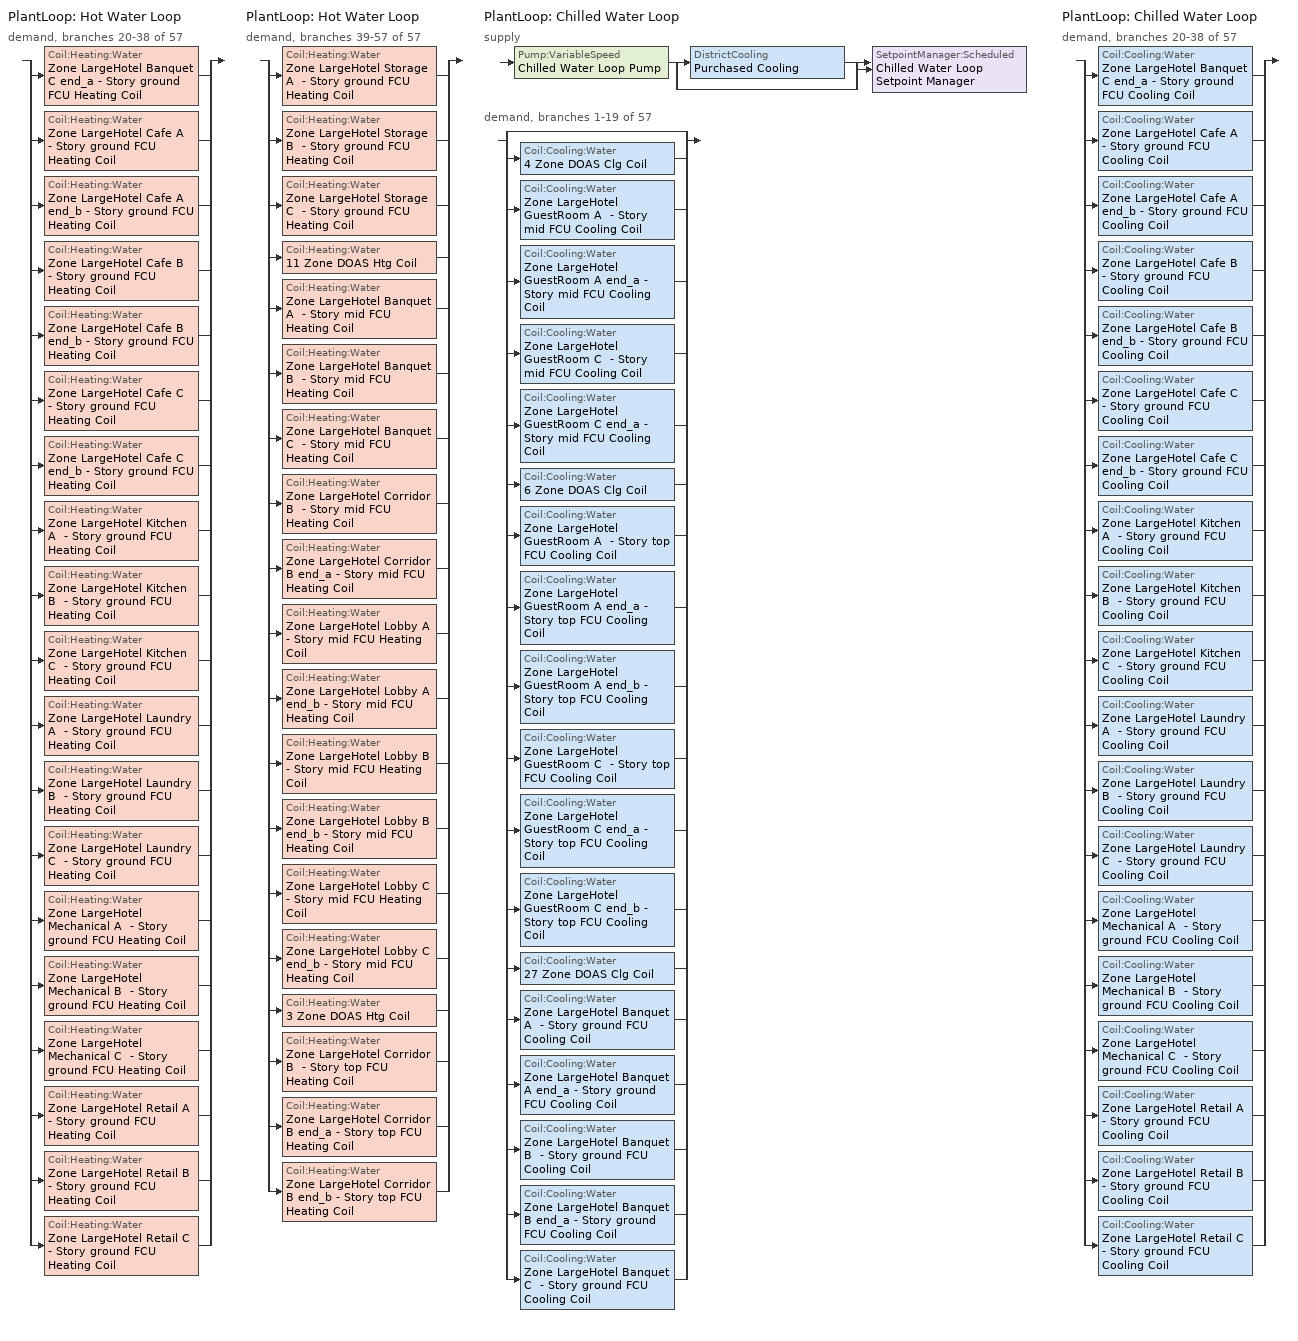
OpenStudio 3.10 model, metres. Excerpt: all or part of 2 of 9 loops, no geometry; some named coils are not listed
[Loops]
PlantLoop 'Hot Water Loop'
 demand, branches 20-38 of 57: split
  | Coil:Heating:Water 'Zone LargeHotel Banquet C end_a - Story ground FCU Heating Coil'
  | Coil:Heating:Water 'Zone LargeHotel Cafe A  - Story ground FCU Heating Coil'
  | Coil:Heating:Water 'Zone LargeHotel Cafe A end_b - Story ground FCU Heating Coil'
  | Coil:Heating:Water 'Zone LargeHotel Cafe B  - Story ground FCU Heating Coil'
  | Coil:Heating:Water 'Zone LargeHotel Cafe B end_b - Story ground FCU Heating Coil'
  | Coil:Heating:Water 'Zone LargeHotel Cafe C  - Story ground FCU Heating Coil'
  | Coil:Heating:Water 'Zone LargeHotel Cafe C end_b - Story ground FCU Heating Coil'
  | Coil:Heating:Water 'Zone LargeHotel Kitchen A  - Story ground FCU Heating Coil'
  | Coil:Heating:Water 'Zone LargeHotel Kitchen B  - Story ground FCU Heating Coil'
  | Coil:Heating:Water 'Zone LargeHotel Kitchen C  - Story ground FCU Heating Coil'
  | Coil:Heating:Water 'Zone LargeHotel Laundry A  - Story ground FCU Heating Coil'
  | Coil:Heating:Water 'Zone LargeHotel Laundry B  - Story ground FCU Heating Coil'
  | Coil:Heating:Water 'Zone LargeHotel Laundry C  - Story ground FCU Heating Coil'
  | Coil:Heating:Water 'Zone LargeHotel Mechanical A  - Story ground FCU Heating Coil'
  | Coil:Heating:Water 'Zone LargeHotel Mechanical B  - Story ground FCU Heating Coil'
  | Coil:Heating:Water 'Zone LargeHotel Mechanical C  - Story ground FCU Heating Coil'
  | Coil:Heating:Water 'Zone LargeHotel Retail A  - Story ground FCU Heating Coil'
  | Coil:Heating:Water 'Zone LargeHotel Retail B  - Story ground FCU Heating Coil'
  | Coil:Heating:Water 'Zone LargeHotel Retail C  - Story ground FCU Heating Coil'
PlantLoop 'Hot Water Loop'
 demand, branches 39-57 of 57: split
  | Coil:Heating:Water 'Zone LargeHotel Storage A  - Story ground FCU Heating Coil'
  | Coil:Heating:Water 'Zone LargeHotel Storage B  - Story ground FCU Heating Coil'
  | Coil:Heating:Water 'Zone LargeHotel Storage C  - Story ground FCU Heating Coil'
  | Coil:Heating:Water '11 Zone DOAS Htg Coil'
  | Coil:Heating:Water 'Zone LargeHotel Banquet A  - Story mid FCU Heating Coil'
  | Coil:Heating:Water 'Zone LargeHotel Banquet B  - Story mid FCU Heating Coil'
  | Coil:Heating:Water 'Zone LargeHotel Banquet C  - Story mid FCU Heating Coil'
  | Coil:Heating:Water 'Zone LargeHotel Corridor B  - Story mid FCU Heating Coil'
  | Coil:Heating:Water 'Zone LargeHotel Corridor B end_a - Story mid FCU Heating Coil'
  | Coil:Heating:Water 'Zone LargeHotel Lobby A  - Story mid FCU Heating Coil'
  | Coil:Heating:Water 'Zone LargeHotel Lobby A end_b - Story mid FCU Heating Coil'
  | Coil:Heating:Water 'Zone LargeHotel Lobby B  - Story mid FCU Heating Coil'
  | Coil:Heating:Water 'Zone LargeHotel Lobby B end_b - Story mid FCU Heating Coil'
  | Coil:Heating:Water 'Zone LargeHotel Lobby C  - Story mid FCU Heating Coil'
  | Coil:Heating:Water 'Zone LargeHotel Lobby C end_b - Story mid FCU Heating Coil'
  | Coil:Heating:Water '3 Zone DOAS Htg Coil'
  | Coil:Heating:Water 'Zone LargeHotel Corridor B  - Story top FCU Heating Coil'
  | Coil:Heating:Water 'Zone LargeHotel Corridor B end_a - Story top FCU Heating Coil'
  | Coil:Heating:Water 'Zone LargeHotel Corridor B end_b - Story top FCU Heating Coil'
PlantLoop 'Chilled Water Loop'
 supply: Pump:VariableSpeed 'Chilled Water Loop Pump' > split
  | DistrictCooling 'Purchased Cooling'
  | bypass
  join > SetpointManager:Scheduled 'Chilled Water Loop Setpoint Manager'
 demand, branches 1-19 of 57: split
  | bypass
  | Coil:Cooling:Water '4 Zone DOAS Clg Coil'
  | Coil:Cooling:Water 'Zone LargeHotel GuestRoom A  - Story mid FCU Cooling Coil'
  | Coil:Cooling:Water 'Zone LargeHotel GuestRoom A end_a - Story mid FCU Cooling Coil'
  | Coil:Cooling:Water 'Zone LargeHotel GuestRoom C  - Story mid FCU Cooling Coil'
  | Coil:Cooling:Water 'Zone LargeHotel GuestRoom C end_a - Story mid FCU Cooling Coil'
  | Coil:Cooling:Water '6 Zone DOAS Clg Coil'
  | Coil:Cooling:Water 'Zone LargeHotel GuestRoom A  - Story top FCU Cooling Coil'
  | Coil:Cooling:Water 'Zone LargeHotel GuestRoom A end_a - Story top FCU Cooling Coil'
  | Coil:Cooling:Water 'Zone LargeHotel GuestRoom A end_b - Story top FCU Cooling Coil'
  | Coil:Cooling:Water 'Zone LargeHotel GuestRoom C  - Story top FCU Cooling Coil'
  | Coil:Cooling:Water 'Zone LargeHotel GuestRoom C end_a - Story top FCU Cooling Coil'
  | Coil:Cooling:Water 'Zone LargeHotel GuestRoom C end_b - Story top FCU Cooling Coil'
  | Coil:Cooling:Water '27 Zone DOAS Clg Coil'
  | Coil:Cooling:Water 'Zone LargeHotel Banquet A  - Story ground FCU Cooling Coil'
  | Coil:Cooling:Water 'Zone LargeHotel Banquet A end_a - Story ground FCU Cooling Coil'
  | Coil:Cooling:Water 'Zone LargeHotel Banquet B  - Story ground FCU Cooling Coil'
  | Coil:Cooling:Water 'Zone LargeHotel Banquet B end_a - Story ground FCU Cooling Coil'
  | Coil:Cooling:Water 'Zone LargeHotel Banquet C  - Story ground FCU Cooling Coil'
PlantLoop 'Chilled Water Loop'
 demand, branches 20-38 of 57: split
  | Coil:Cooling:Water 'Zone LargeHotel Banquet C end_a - Story ground FCU Cooling Coil'
  | Coil:Cooling:Water 'Zone LargeHotel Cafe A  - Story ground FCU Cooling Coil'
  | Coil:Cooling:Water 'Zone LargeHotel Cafe A end_b - Story ground FCU Cooling Coil'
  | Coil:Cooling:Water 'Zone LargeHotel Cafe B  - Story ground FCU Cooling Coil'
  | Coil:Cooling:Water 'Zone LargeHotel Cafe B end_b - Story ground FCU Cooling Coil'
  | Coil:Cooling:Water 'Zone LargeHotel Cafe C  - Story ground FCU Cooling Coil'
  | Coil:Cooling:Water 'Zone LargeHotel Cafe C end_b - Story ground FCU Cooling Coil'
  | Coil:Cooling:Water 'Zone LargeHotel Kitchen A  - Story ground FCU Cooling Coil'
  | Coil:Cooling:Water 'Zone LargeHotel Kitchen B  - Story ground FCU Cooling Coil'
  | Coil:Cooling:Water 'Zone LargeHotel Kitchen C  - Story ground FCU Cooling Coil'
  | Coil:Cooling:Water 'Zone LargeHotel Laundry A  - Story ground FCU Cooling Coil'
  | Coil:Cooling:Water 'Zone LargeHotel Laundry B  - Story ground FCU Cooling Coil'
  | Coil:Cooling:Water 'Zone LargeHotel Laundry C  - Story ground FCU Cooling Coil'
  | Coil:Cooling:Water 'Zone LargeHotel Mechanical A  - Story ground FCU Cooling Coil'
  | Coil:Cooling:Water 'Zone LargeHotel Mechanical B  - Story ground FCU Cooling Coil'
  | Coil:Cooling:Water 'Zone LargeHotel Mechanical C  - Story ground FCU Cooling Coil'
  | Coil:Cooling:Water 'Zone LargeHotel Retail A  - Story ground FCU Cooling Coil'
  | Coil:Cooling:Water 'Zone LargeHotel Retail B  - Story ground FCU Cooling Coil'
  | Coil:Cooling:Water 'Zone LargeHotel Retail C  - Story ground FCU Cooling Coil'
[SizingPeriod:DesignDay] Barometric Pressure {Pa}=82960; Wind Speed {m/s}=4.1; Wind Direction {deg}=80; Rain Indicator=No; Snow Indicator=No; Day of Month=21; Day Type=SummerDesignDay; Daylight Saving Time Indicator=No; Humidity Condition Type=Wetbulb; Dry-Bulb Temperature Range Modifier Type=DefaultMultipliers; Solar Model Indicator=ASHRAETau
Name | Maximum Dry-Bulb Temperature {C} | Daily Dry-Bulb Temperature Range {deltaC} | Month | Wetbulb or DewPoint at Maximum Dry-Bulb {C} | ASHRAE Clear Sky Optical Depth for Beam Irradiance | ASHRAE Clear Sky Optical Depth for Diffuse Irradiance
Denver Internationa October .4% Condns DB=>MCWB 1 | 28.4 | 14.3 | 10 | 11.7 | 0.273 | 2.642
Denver Internationa September .4% Condns DB=>MCWB 1 | 33.5 | 15.2 | 9 | 14.7 | 0.294 | 2.563
[PlantLoop]
Chilled Water Loop: Glycol Concentration=0; Maximum Loop Temperature {C}=40; Minimum Loop Temperature {C}=1; Maximum Loop Flow Rate {m3/s}=0.0478549; Plant Loop Volume {m3}=5.74258; Load Distribution Scheme=Optimal
[Sizing:Plant]
Chilled Water Loop: Loop Type=Cooling; Design Loop Exit Temperature {C}=6.66667; Loop Design Temperature Difference {deltaC}=5.61111; Sizing Option=NonCoincident; Zone Timesteps in Averaging Window=1; Coincident Sizing Factor Mode=None
[SetpointManager:Scheduled]
Chilled Water Loop Setpoint Manager: Control Variable=Temperature; Schedule=Chilled Water Loop Temp - 44F; Setpoint Node or NodeList=Chilled Water Loop Supply Outlet Node
[Pump:VariableSpeed]
Chilled Water Loop Pump: Rated Flow Rate {m3/s}=0.0478549; Rated Pump Head {Pa}=179344; Rated Power Consumption {W}=11831.4; Motor Efficiency=0.93; Fraction of Motor Inefficiencies to Fluid Stream=0; Coefficient 1 of the Part Load Performance Curve=0; Coefficient 2 of the Part Load Performance Curve=0.0205; Coefficient 3 of the Part Load Performance Curve=0.4101; Coefficient 4 of the Part Load Performance Curve=0.5753; Pump Control Type=Intermittent; Skin Loss Radiative Fraction=0.5; Design Power Sizing Method=PowerPerFlowPerPressure; Design Electric Power per Unit Flow Rate {W/(m3/s)}=348701.1; Design Shaft Power per Unit Flow Rate per Unit Head {W-s/m3-Pa}=1.28205; Design Minimum Flow Rate Fraction=0
[DistrictCooling]
Purchased Cooling: Nominal Capacity {W}=1.12711e+06; Capacity Fraction Schedule=Always On Continuous
[Coil:Heating:Water] Availability Schedule=Always On Discrete; Rated Inlet Water Temperature {C}=82.2222; Rated Inlet Air Temperature {C}=16.6; Rated Outlet Water Temperature {C}=71.1111
Name | U-Factor Times Area Value {W/K} | Maximum Water Flow Rate {m3/s} | Rated Capacity {W} | Rated Outlet Air Temperature {C}
Zone LargeHotel Banquet C end_a - Story ground FCU Heating Coil | 48.5234 | 4.68047e-05 | 2139.86 | 40
Zone LargeHotel Cafe A  - Story ground FCU Heating Coil | 20.1441 | 1.94222e-05 | 887.958 | 40
Zone LargeHotel Cafe A end_b - Story ground FCU Heating Coil | 53.2637 | 5.13691e-05 | 2348.54 | 40
Zone LargeHotel Cafe B  - Story ground FCU Heating Coil | 149.626 | 0.000144183 | 6591.85 | 40
Zone LargeHotel Cafe B end_b - Story ground FCU Heating Coil | 255.427 | 0.000246267 | 11259 | 40
Zone LargeHotel Cafe C  - Story ground FCU Heating Coil | 20.1822 | 1.94589e-05 | 889.636 | 40
Zone LargeHotel Cafe C end_b - Story ground FCU Heating Coil | 53.3249 | 5.14282e-05 | 2351.24 | 40
Zone LargeHotel Kitchen A  - Story ground FCU Heating Coil | 23.0089 | 2.21886e-05 | 1014.44 | 40
Zone LargeHotel Kitchen B  - Story ground FCU Heating Coil | 141.578 | 0.000136528 | 6241.92 | 40
Zone LargeHotel Kitchen C  - Story ground FCU Heating Coil | 23.0645 | 2.22422e-05 | 1016.89 | 40
Zone LargeHotel Laundry A  - Story ground FCU Heating Coil | 15.5759 | 1.50251e-05 | 686.928 | 40
Zone LargeHotel Laundry B  - Story ground FCU Heating Coil | 32.2196 | 3.10429e-05 | 1419.25 | 40
Zone LargeHotel Laundry C  - Story ground FCU Heating Coil | 15.6187 | 1.50664e-05 | 688.817 | 40
Zone LargeHotel Mechanical A  - Story ground FCU Heating Coil | 31.6572 | 3.05384e-05 | 1396.18 | 40
Zone LargeHotel Mechanical B  - Story ground FCU Heating Coil | 60.3631 | 5.82067e-05 | 2661.14 | 40
Zone LargeHotel Mechanical C  - Story ground FCU Heating Coil | 31.7439 | 3.06221e-05 | 1400 | 40
Zone LargeHotel Retail A  - Story ground FCU Heating Coil | 30.1777 | 2.91052e-05 | 1330.65 | 40
Zone LargeHotel Retail B  - Story ground FCU Heating Coil | 102.947 | 9.91908e-05 | 4534.88 | 40
Zone LargeHotel Retail C  - Story ground FCU Heating Coil | 30.2548 | 2.91796e-05 | 1334.06 | 40
Zone LargeHotel Storage A  - Story ground FCU Heating Coil | 18.4917 | 1.78382e-05 | 815.542 | 40
Zone LargeHotel Storage B  - Story ground FCU Heating Coil | 34.8653 | 3.35921e-05 | 1535.79 | 40
Zone LargeHotel Storage C  - Story ground FCU Heating Coil | 18.543 | 1.78877e-05 | 817.804 | 40
11 Zone DOAS Htg Coil | 2703.88 | 0.00427841 | 195604 | 32.2
Zone LargeHotel Banquet A  - Story mid FCU Heating Coil | 69.0366 | 6.65737e-05 | 3043.67 | 40
Zone LargeHotel Banquet B  - Story mid FCU Heating Coil | 334.74 | 0.000322546 | 14746.4 | 40
Zone LargeHotel Banquet C  - Story mid FCU Heating Coil | 68.946 | 6.64863e-05 | 3039.67 | 40
Zone LargeHotel Corridor B  - Story mid FCU Heating Coil | 323.311 | 0.00031156 | 14244.1 | 40
Zone LargeHotel Corridor B end_a - Story mid FCU Heating Coil | 433.186 | 0.000417958 | 19108.5 | 40
Zone LargeHotel Lobby A  - Story mid FCU Heating Coil | 147.524 | 0.000142282 | 6504.98 | 40
Zone LargeHotel Lobby A end_b - Story mid FCU Heating Coil | 312.94 | 0.000301902 | 13802.6 | 40
Zone LargeHotel Lobby B  - Story mid FCU Heating Coil | 517.576 | 0.000498752 | 22802.3 | 40
Zone LargeHotel Lobby B end_b - Story mid FCU Heating Coil | 1340.35 | 0.00129271 | 59101 | 40
Zone LargeHotel Lobby C  - Story mid FCU Heating Coil | 147.326 | 0.000142092 | 6496.27 | 40
Zone LargeHotel Lobby C end_b - Story mid FCU Heating Coil | 312.709 | 0.000301679 | 13792.4 | 40
3 Zone DOAS Htg Coil | 97.4582 | 0.000154211 | 7050.32 | 32.2
Zone LargeHotel Corridor B  - Story top FCU Heating Coil | 501.376 | 0.000483656 | 22112.2 | 40
Zone LargeHotel Corridor B end_a - Story top FCU Heating Coil; Zone LargeHotel Corridor B end_b - Story top FCU Heating Coil | 137.65 | 0.000132817 | 6072.21 | 40
[Controller:WaterCoil] Minimum Actuated Flow {m3/s}=0
Name | Water Coil | Action | Controller Convergence Tolerance {deltaC} | Maximum Actuated Flow {m3/s}
4 Zone DOAS Clg Coil Controller | 4 Zone DOAS Clg Coil | Reverse | 0.000202857 | 0.00234742
Zone LargeHotel GuestRoom A  - Story mid FCU Cooling Coil Controller | Zone LargeHotel GuestRoom A  - Story mid FCU Cooling Coil | Reverse
Zone LargeHotel GuestRoom A end_a - Story mid FCU Cooling Coil Controller | Zone LargeHotel GuestRoom A end_a - Story mid FCU Cooling Coil | Reverse
Zone LargeHotel GuestRoom C  - Story mid FCU Cooling Coil Controller | Zone LargeHotel GuestRoom C  - Story mid FCU Cooling Coil | Reverse
Zone LargeHotel GuestRoom C end_a - Story mid FCU Cooling Coil Controller | Zone LargeHotel GuestRoom C end_a - Story mid FCU Cooling Coil | Reverse
6 Zone DOAS Clg Coil Controller | 6 Zone DOAS Clg Coil | Reverse | 0.000941867 | 0.000505581
Zone LargeHotel GuestRoom A  - Story top FCU Cooling Coil Controller | Zone LargeHotel GuestRoom A  - Story top FCU Cooling Coil | Reverse
Zone LargeHotel GuestRoom A end_a - Story top FCU Cooling Coil Controller | Zone LargeHotel GuestRoom A end_a - Story top FCU Cooling Coil | Reverse
Zone LargeHotel GuestRoom A end_b - Story top FCU Cooling Coil Controller | Zone LargeHotel GuestRoom A end_b - Story top FCU Cooling Coil | Reverse
Zone LargeHotel GuestRoom C  - Story top FCU Cooling Coil Controller | Zone LargeHotel GuestRoom C  - Story top FCU Cooling Coil | Reverse
Zone LargeHotel GuestRoom C end_a - Story top FCU Cooling Coil Controller | Zone LargeHotel GuestRoom C end_a - Story top FCU Cooling Coil | Reverse
Zone LargeHotel GuestRoom C end_b - Story top FCU Cooling Coil Controller | Zone LargeHotel GuestRoom C end_b - Story top FCU Cooling Coil | Reverse
27 Zone DOAS Clg Coil Controller | 27 Zone DOAS Clg Coil | Reverse | 0.000144977 | 0.00328459
Zone LargeHotel Banquet A  - Story ground FCU Cooling Coil Controller | Zone LargeHotel Banquet A  - Story ground FCU Cooling Coil | Reverse
Zone LargeHotel Banquet A end_a - Story ground FCU Cooling Coil Controller | Zone LargeHotel Banquet A end_a - Story ground FCU Cooling Coil | Reverse
Zone LargeHotel Banquet B  - Story ground FCU Cooling Coil Controller | Zone LargeHotel Banquet B  - Story ground FCU Cooling Coil | Reverse
Zone LargeHotel Banquet B end_a - Story ground FCU Cooling Coil Controller | Zone LargeHotel Banquet B end_a - Story ground FCU Cooling Coil | Reverse
Zone LargeHotel Banquet C  - Story ground FCU Cooling Coil Controller | Zone LargeHotel Banquet C  - Story ground FCU Cooling Coil | Reverse
Zone LargeHotel Banquet C end_a - Story ground FCU Cooling Coil Controller | Zone LargeHotel Banquet C end_a - Story ground FCU Cooling Coil | Reverse
Zone LargeHotel Banquet C end_a - Story ground FCU Heating Coil Controller | Zone LargeHotel Banquet C end_a - Story ground FCU Heating Coil | Normal | 0.0001
Zone LargeHotel Cafe A  - Story ground FCU Cooling Coil Controller | Zone LargeHotel Cafe A  - Story ground FCU Cooling Coil | Reverse
Zone LargeHotel Cafe A  - Story ground FCU Heating Coil Controller | Zone LargeHotel Cafe A  - Story ground FCU Heating Coil | Normal | 0.0001
Zone LargeHotel Cafe A end_b - Story ground FCU Cooling Coil Controller | Zone LargeHotel Cafe A end_b - Story ground FCU Cooling Coil | Reverse
Zone LargeHotel Cafe A end_b - Story ground FCU Heating Coil Controller | Zone LargeHotel Cafe A end_b - Story ground FCU Heating Coil | Normal | 0.0001
Zone LargeHotel Cafe B  - Story ground FCU Cooling Coil Controller | Zone LargeHotel Cafe B  - Story ground FCU Cooling Coil | Reverse
Zone LargeHotel Cafe B  - Story ground FCU Heating Coil Controller | Zone LargeHotel Cafe B  - Story ground FCU Heating Coil | Normal | 0.0001
Zone LargeHotel Cafe B end_b - Story ground FCU Cooling Coil Controller | Zone LargeHotel Cafe B end_b - Story ground FCU Cooling Coil | Reverse
Zone LargeHotel Cafe B end_b - Story ground FCU Heating Coil Controller | Zone LargeHotel Cafe B end_b - Story ground FCU Heating Coil | Normal | 0.0001
Zone LargeHotel Cafe C  - Story ground FCU Cooling Coil Controller | Zone LargeHotel Cafe C  - Story ground FCU Cooling Coil | Reverse
Zone LargeHotel Cafe C  - Story ground FCU Heating Coil Controller | Zone LargeHotel Cafe C  - Story ground FCU Heating Coil | Normal | 0.0001
Zone LargeHotel Cafe C end_b - Story ground FCU Cooling Coil Controller | Zone LargeHotel Cafe C end_b - Story ground FCU Cooling Coil | Reverse
Zone LargeHotel Cafe C end_b - Story ground FCU Heating Coil Controller | Zone LargeHotel Cafe C end_b - Story ground FCU Heating Coil | Normal | 0.0001
Zone LargeHotel Kitchen A  - Story ground FCU Cooling Coil Controller | Zone LargeHotel Kitchen A  - Story ground FCU Cooling Coil | Reverse
Zone LargeHotel Kitchen A  - Story ground FCU Heating Coil Controller | Zone LargeHotel Kitchen A  - Story ground FCU Heating Coil | Normal | 0.0001
Zone LargeHotel Kitchen B  - Story ground FCU Cooling Coil Controller | Zone LargeHotel Kitchen B  - Story ground FCU Cooling Coil | Reverse
Zone LargeHotel Kitchen B  - Story ground FCU Heating Coil Controller | Zone LargeHotel Kitchen B  - Story ground FCU Heating Coil | Normal | 0.0001
Zone LargeHotel Kitchen C  - Story ground FCU Cooling Coil Controller | Zone LargeHotel Kitchen C  - Story ground FCU Cooling Coil | Reverse
Zone LargeHotel Kitchen C  - Story ground FCU Heating Coil Controller | Zone LargeHotel Kitchen C  - Story ground FCU Heating Coil | Normal | 0.0001
Zone LargeHotel Laundry A  - Story ground FCU Cooling Coil Controller | Zone LargeHotel Laundry A  - Story ground FCU Cooling Coil | Reverse
Zone LargeHotel Laundry A  - Story ground FCU Heating Coil Controller | Zone LargeHotel Laundry A  - Story ground FCU Heating Coil | Normal | 0.0001
Zone LargeHotel Laundry B  - Story ground FCU Cooling Coil Controller | Zone LargeHotel Laundry B  - Story ground FCU Cooling Coil | Reverse
Zone LargeHotel Laundry B  - Story ground FCU Heating Coil Controller | Zone LargeHotel Laundry B  - Story ground FCU Heating Coil | Normal | 0.0001
Zone LargeHotel Laundry C  - Story ground FCU Cooling Coil Controller | Zone LargeHotel Laundry C  - Story ground FCU Cooling Coil | Reverse
Zone LargeHotel Laundry C  - Story ground FCU Heating Coil Controller | Zone LargeHotel Laundry C  - Story ground FCU Heating Coil | Normal | 0.0001
Zone LargeHotel Mechanical A  - Story ground FCU Cooling Coil Controller | Zone LargeHotel Mechanical A  - Story ground FCU Cooling Coil | Reverse
Zone LargeHotel Mechanical A  - Story ground FCU Heating Coil Controller | Zone LargeHotel Mechanical A  - Story ground FCU Heating Coil | Normal | 0.0001
Zone LargeHotel Mechanical B  - Story ground FCU Cooling Coil Controller | Zone LargeHotel Mechanical B  - Story ground FCU Cooling Coil | Reverse
Zone LargeHotel Mechanical B  - Story ground FCU Heating Coil Controller | Zone LargeHotel Mechanical B  - Story ground FCU Heating Coil | Normal | 0.0001
Zone LargeHotel Mechanical C  - Story ground FCU Cooling Coil Controller | Zone LargeHotel Mechanical C  - Story ground FCU Cooling Coil | Reverse
Zone LargeHotel Mechanical C  - Story ground FCU Heating Coil Controller | Zone LargeHotel Mechanical C  - Story ground FCU Heating Coil | Normal | 0.0001
Zone LargeHotel Retail A  - Story ground FCU Cooling Coil Controller | Zone LargeHotel Retail A  - Story ground FCU Cooling Coil | Reverse
Zone LargeHotel Retail A  - Story ground FCU Heating Coil Controller | Zone LargeHotel Retail A  - Story ground FCU Heating Coil | Normal | 0.0001
Zone LargeHotel Retail B  - Story ground FCU Cooling Coil Controller | Zone LargeHotel Retail B  - Story ground FCU Cooling Coil | Reverse
Zone LargeHotel Retail B  - Story ground FCU Heating Coil Controller | Zone LargeHotel Retail B  - Story ground FCU Heating Coil | Normal | 0.0001
Zone LargeHotel Retail C  - Story ground FCU Cooling Coil Controller | Zone LargeHotel Retail C  - Story ground FCU Cooling Coil | Reverse
Zone LargeHotel Retail C  - Story ground FCU Heating Coil Controller | Zone LargeHotel Retail C  - Story ground FCU Heating Coil | Normal | 0.0001
Zone LargeHotel Storage A  - Story ground FCU Heating Coil Controller | Zone LargeHotel Storage A  - Story ground FCU Heating Coil | Normal | 0.0001
Zone LargeHotel Storage B  - Story ground FCU Heating Coil Controller | Zone LargeHotel Storage B  - Story ground FCU Heating Coil | Normal | 0.0001
Zone LargeHotel Storage C  - Story ground FCU Heating Coil Controller | Zone LargeHotel Storage C  - Story ground FCU Heating Coil | Normal | 0.0001
11 Zone DOAS Htg Coil Controller | 11 Zone DOAS Htg Coil | Normal | 0.0001 | 0.00427841
Zone LargeHotel Banquet A  - Story mid FCU Heating Coil Controller | Zone LargeHotel Banquet A  - Story mid FCU Heating Coil | Normal | 0.0001
Zone LargeHotel Banquet B  - Story mid FCU Heating Coil Controller | Zone LargeHotel Banquet B  - Story mid FCU Heating Coil | Normal | 0.0001
Zone LargeHotel Banquet C  - Story mid FCU Heating Coil Controller | Zone LargeHotel Banquet C  - Story mid FCU Heating Coil | Normal | 0.0001
Zone LargeHotel Corridor B  - Story mid FCU Heating Coil Controller | Zone LargeHotel Corridor B  - Story mid FCU Heating Coil | Normal | 0.0001
Zone LargeHotel Corridor B end_a - Story mid FCU Heating Coil Controller | Zone LargeHotel Corridor B end_a - Story mid FCU Heating Coil | Normal | 0.0001
Zone LargeHotel Lobby A  - Story mid FCU Heating Coil Controller | Zone LargeHotel Lobby A  - Story mid FCU Heating Coil | Normal | 0.0001
Zone LargeHotel Lobby A end_b - Story mid FCU Heating Coil Controller | Zone LargeHotel Lobby A end_b - Story mid FCU Heating Coil | Normal | 0.0001
Zone LargeHotel Lobby B  - Story mid FCU Heating Coil Controller | Zone LargeHotel Lobby B  - Story mid FCU Heating Coil | Normal | 0.0001
Zone LargeHotel Lobby B end_b - Story mid FCU Heating Coil Controller | Zone LargeHotel Lobby B end_b - Story mid FCU Heating Coil | Normal | 0.0001
Zone LargeHotel Lobby C  - Story mid FCU Heating Coil Controller | Zone LargeHotel Lobby C  - Story mid FCU Heating Coil | Normal | 0.0001
Zone LargeHotel Lobby C end_b - Story mid FCU Heating Coil Controller | Zone LargeHotel Lobby C end_b - Story mid FCU Heating Coil | Normal | 0.0001
3 Zone DOAS Htg Coil Controller | 3 Zone DOAS Htg Coil | Normal | 0.0001 | 0.000154211
Zone LargeHotel Corridor B  - Story top FCU Heating Coil Controller | Zone LargeHotel Corridor B  - Story top FCU Heating Coil | Normal | 0.0001
Zone LargeHotel Corridor B end_a - Story top FCU Heating Coil Controller | Zone LargeHotel Corridor B end_a - Story top FCU Heating Coil | Normal | 0.0001
Zone LargeHotel Corridor B end_b - Story top FCU Heating Coil Controller | Zone LargeHotel Corridor B end_b - Story top FCU Heating Coil | Normal | 0.0001
[Coil:Cooling:Water] Availability Schedule=Always On Discrete; Design Inlet Water Temperature {C}=6.66667; Heat Exchanger Configuration=CrossFlow
Name | Design Water Flow Rate {m3/s} | Design Air Flow Rate {m3/s} | Design Inlet Air Temperature {C} | Design Outlet Air Temperature {C} | Design Inlet Air Humidity Ratio {kg-H2O/kg-air} | Design Outlet Air Humidity Ratio {kg-H2O/kg-air}
4 Zone DOAS Clg Coil | 0.00234742 | 2.62767 | 35.5 | 14.4865 | 0.00572567 | 0.00572567
Zone LargeHotel GuestRoom A  - Story mid FCU Cooling Coil | 0.00483457 | 12.536 | 21.8064 | 12.7778 | 0.00833006 | 0.00833006
Zone LargeHotel GuestRoom A end_a - Story mid FCU Cooling Coil | 0.00131568 | 3.41169 | 21.8072 | 12.7778 | 0.00825466 | 0.00825466
Zone LargeHotel GuestRoom C  - Story mid FCU Cooling Coil | 0.00510246 | 13.2304 | 21.8064 | 12.7778 | 0.0083371 | 0.0083371
Zone LargeHotel GuestRoom C end_a - Story mid FCU Cooling Coil | 0.00134432 | 3.48591 | 21.8072 | 12.7778 | 0.00825897 | 0.00825897
6 Zone DOAS Clg Coil | 0.000505581 | 0.564595 | 35.5 | 14.4365 | 0.00572567 | 0.00572567
Zone LargeHotel GuestRoom A  - Story top FCU Cooling Coil | 0.00129395 | 3.35567 | 21.8076 | 12.7778 | 0.00817771 | 0.00817771
Zone LargeHotel GuestRoom A end_a - Story top FCU Cooling Coil | 0.000269676 | 0.699344 | 21.8084 | 12.7778 | 0.00814534 | 0.00814534
Zone LargeHotel GuestRoom A end_b - Story top FCU Cooling Coil | 0.000218051 | 0.565483 | 21.8079 | 12.7778 | 0.00815656 | 0.00815656
Zone LargeHotel GuestRoom C  - Story top FCU Cooling Coil | 0.00137669 | 3.57015 | 21.8076 | 12.7778 | 0.00819454 | 0.00819454
Zone LargeHotel GuestRoom C end_a - Story top FCU Cooling Coil | 0.000275362 | 0.714083 | 21.8084 | 12.7778 | 0.0081514 | 0.0081514
Zone LargeHotel GuestRoom C end_b - Story top FCU Cooling Coil | 0.000228439 | 0.592411 | 21.8079 | 12.7778 | 0.00817019 | 0.00817019
27 Zone DOAS Clg Coil | 0.00328459 | 3.56838 | 35.5 | 13.8486 | 0.00572567 | 0.00572567
Zone LargeHotel Banquet A  - Story ground FCU Cooling Coil | 0.00030872 | 0.518421 | 24.6847 | 12.7778 | 0.00931354 | 0.0085
Zone LargeHotel Banquet A end_a - Story ground FCU Cooling Coil | 0.000131596 | 0.23165 | 24.6871 | 12.7778 | 0.00905541 | 0.0085
Zone LargeHotel Banquet B  - Story ground FCU Cooling Coil | 0.00216578 | 3.53937 | 24.6821 | 12.7778 | 0.00946849 | 0.0085
Zone LargeHotel Banquet B end_a - Story ground FCU Cooling Coil | 0.000895106 | 1.62663 | 24.6878 | 12.7778 | 0.0088882 | 0.0085
Zone LargeHotel Banquet C  - Story ground FCU Cooling Coil | 0.000304064 | 0.515264 | 24.6845 | 12.7778 | 0.00926306 | 0.0085
Zone LargeHotel Banquet C end_a - Story ground FCU Cooling Coil | 0.000137806 | 0.24359 | 24.6872 | 12.7778 | 0.0090333 | 0.0085
Zone LargeHotel Cafe A  - Story ground FCU Cooling Coil | 5.23289e-05 | 0.0937303 | 24.6889 | 12.7778 | 0.00896286 | 0.0085
Zone LargeHotel Cafe A end_b - Story ground FCU Cooling Coil | 8.71664e-05 | 0.158621 | 24.689 | 12.7778 | 0.00888061 | 0.0085
Zone LargeHotel Cafe B  - Story ground FCU Cooling Coil | 0.000325986 | 0.56766 | 24.6873 | 12.7778 | 0.00911327 | 0.0085
Zone LargeHotel Cafe B end_b - Story ground FCU Cooling Coil | 0.000554123 | 0.983493 | 24.6873 | 12.7778 | 0.00901164 | 0.0085
Zone LargeHotel Cafe C  - Story ground FCU Cooling Coil | 5.34471e-05 | 0.0962825 | 24.6888 | 12.7778 | 0.00893304 | 0.0085
Zone LargeHotel Cafe C end_b - Story ground FCU Cooling Coil | 9.36211e-05 | 0.171021 | 24.689 | 12.7778 | 0.00886088 | 0.0085
Zone LargeHotel Kitchen A  - Story ground FCU Cooling Coil | 0.000316693 | 0.482719 | 24.6694 | 12.7778 | 0.00988767 | 0.0085
Zone LargeHotel Kitchen B  - Story ground FCU Cooling Coil | 0.000367101 | 0.592649 | 24.688 | 12.7778 | 0.00953658 | 0.0085
Zone LargeHotel Kitchen C  - Story ground FCU Cooling Coil | 0.000314442 | 0.472663 | 24.6631 | 12.7778 | 0.00997647 | 0.0085
Zone LargeHotel Laundry A  - Story ground FCU Cooling Coil | 0.000425261 | 0.83516 | 24.695 | 12.7778 | 0.00849325 | 0.00849325
Zone LargeHotel Laundry B  - Story ground FCU Cooling Coil | 0.00320307 | 6.28566 | 24.6947 | 12.7778 | 0.00850372 | 0.0085
Zone LargeHotel Laundry C  - Story ground FCU Cooling Coil | 0.000416102 | 0.817174 | 24.695 | 12.7778 | 0.00849308 | 0.00849308
Zone LargeHotel Mechanical A  - Story ground FCU Cooling Coil | 4.77211e-05 | 0.0938006 | 24.698 | 12.7778 | 0.00787761 | 0.00787761
Zone LargeHotel Mechanical B  - Story ground FCU Cooling Coil | 0.000180168 | 0.354326 | 24.6988 | 12.7778 | 0.0075504 | 0.0075504
Zone LargeHotel Mechanical C  - Story ground FCU Cooling Coil | 5.26583e-05 | 0.103497 | 24.698 | 12.7778 | 0.00792002 | 0.00792002
Zone LargeHotel Retail A  - Story ground FCU Cooling Coil | 7.59113e-05 | 0.149103 | 24.6952 | 12.7778 | 0.00840244 | 0.00840244
Zone LargeHotel Retail B  - Story ground FCU Cooling Coil | 0.000353232 | 0.692277 | 24.6935 | 12.7778 | 0.0085104 | 0.0085
Zone LargeHotel Retail C  - Story ground FCU Cooling Coil | 7.71607e-05 | 0.151557 | 24.6952 | 12.7778 | 0.00840514 | 0.00840514
[Fan:OnOff] Availability Schedule=Always On Discrete; Fan Total Efficiency=0.387075; Pressure Rise {Pa}=270.9; Motor Efficiency=0.703774; Motor In Airstream Fraction=1
Name | Maximum Flow Rate {m3/s} | Fan Power Ratio Function of Speed Ratio Curve | Fan Efficiency Ratio Function of Speed Ratio Curve
Zone LargeHotel Banquet C end_a - Story ground Fan Coil fan | 0.24359 | Fan On Off Power Curve 15 | Fan On Off Efficiency Curve 15
Zone LargeHotel Cafe A  - Story ground Fan Coil fan | 0.0937303 | Fan On Off Power Curve 16 | Fan On Off Efficiency Curve 16
Zone LargeHotel Cafe A end_b - Story ground Fan Coil fan | 0.158621 | Fan On Off Power Curve 17 | Fan On Off Efficiency Curve 17
Zone LargeHotel Cafe B  - Story ground Fan Coil fan | 0.56766 | Fan On Off Power Curve 18 | Fan On Off Efficiency Curve 18
Zone LargeHotel Cafe B end_b - Story ground Fan Coil fan | 0.983493 | Fan On Off Power Curve 19 | Fan On Off Efficiency Curve 19
Zone LargeHotel Cafe C  - Story ground Fan Coil fan | 0.0962825 | Fan On Off Power Curve 20 | Fan On Off Efficiency Curve 20
Zone LargeHotel Cafe C end_b - Story ground Fan Coil fan | 0.171021 | Fan On Off Power Curve 21 | Fan On Off Efficiency Curve 21
Zone LargeHotel Kitchen A  - Story ground Fan Coil fan | 0.482719 | Fan On Off Power Curve 22 | Fan On Off Efficiency Curve 22
Zone LargeHotel Kitchen B  - Story ground Fan Coil fan | 0.592649 | Fan On Off Power Curve 23 | Fan On Off Efficiency Curve 23
Zone LargeHotel Kitchen C  - Story ground Fan Coil fan | 0.472663 | Fan On Off Power Curve 24 | Fan On Off Efficiency Curve 24
Zone LargeHotel Laundry A  - Story ground Fan Coil fan | 0.83516 | Fan On Off Power Curve 25 | Fan On Off Efficiency Curve 25
Zone LargeHotel Laundry B  - Story ground Fan Coil fan | 6.28566 | Fan On Off Power Curve 26 | Fan On Off Efficiency Curve 26
Zone LargeHotel Laundry C  - Story ground Fan Coil fan | 0.817174 | Fan On Off Power Curve 27 | Fan On Off Efficiency Curve 27
Zone LargeHotel Mechanical A  - Story ground Fan Coil fan | 0.0938006 | Fan On Off Power Curve 28 | Fan On Off Efficiency Curve 28
Zone LargeHotel Mechanical B  - Story ground Fan Coil fan | 0.354326 | Fan On Off Power Curve 29 | Fan On Off Efficiency Curve 29
Zone LargeHotel Mechanical C  - Story ground Fan Coil fan | 0.103497 | Fan On Off Power Curve 30 | Fan On Off Efficiency Curve 30
Zone LargeHotel Retail A  - Story ground Fan Coil fan | 0.149103 | Fan On Off Power Curve 31 | Fan On Off Efficiency Curve 31
Zone LargeHotel Retail B  - Story ground Fan Coil fan | 0.692277 | Fan On Off Power Curve 32 | Fan On Off Efficiency Curve 32
Zone LargeHotel Retail C  - Story ground Fan Coil fan | 0.151557 | Fan On Off Power Curve 33 | Fan On Off Efficiency Curve 33
Zone LargeHotel Storage A  - Story ground Fan Coil fan | 0.107461 | Fan On Off Power Curve 34 | Fan On Off Efficiency Curve 34
Zone LargeHotel Storage B  - Story ground Fan Coil fan | 0.553591 | Fan On Off Power Curve 35 | Fan On Off Efficiency Curve 35
Zone LargeHotel Storage C  - Story ground Fan Coil fan | 0.105546 | Fan On Off Power Curve 36 | Fan On Off Efficiency Curve 36
Zone LargeHotel Banquet A  - Story mid Fan Coil fan | 0.450461 | Fan On Off Power Curve 37 | Fan On Off Efficiency Curve 37
Zone LargeHotel Banquet B  - Story mid Fan Coil fan | 2.68464 | Fan On Off Power Curve 38 | Fan On Off Efficiency Curve 38
Zone LargeHotel Banquet C  - Story mid Fan Coil fan | 0.444705 | Fan On Off Power Curve 39 | Fan On Off Efficiency Curve 39
Zone LargeHotel Corridor B  - Story mid Fan Coil fan | 0.745556 | Fan On Off Power Curve 40 | Fan On Off Efficiency Curve 40
Zone LargeHotel Corridor B end_a - Story mid Fan Coil fan | 0.999966 | Fan On Off Power Curve 41 | Fan On Off Efficiency Curve 41
Zone LargeHotel Lobby A  - Story mid Fan Coil fan | 0.687266 | Fan On Off Power Curve 42 | Fan On Off Efficiency Curve 42
Zone LargeHotel Lobby A end_b - Story mid Fan Coil fan | 0.829585 | Fan On Off Power Curve 43 | Fan On Off Efficiency Curve 43
Zone LargeHotel Lobby B  - Story mid Fan Coil fan | 3.31316 | Fan On Off Power Curve 44 | Fan On Off Efficiency Curve 44
Zone LargeHotel Lobby B end_b - Story mid Fan Coil fan | 4.19673 | Fan On Off Power Curve 45 | Fan On Off Efficiency Curve 45
Zone LargeHotel Lobby C  - Story mid Fan Coil fan | 0.694043 | Fan On Off Power Curve 46 | Fan On Off Efficiency Curve 46
Zone LargeHotel Lobby C end_b - Story mid Fan Coil fan | 0.922336 | Fan On Off Power Curve 47 | Fan On Off Efficiency Curve 47
Zone LargeHotel Corridor B  - Story top Fan Coil fan | 1.15706 | Fan On Off Power Curve 48 | Fan On Off Efficiency Curve 48
Zone LargeHotel Corridor B end_a - Story top Fan Coil fan | 0.317706 | Fan On Off Power Curve 49 | Fan On Off Efficiency Curve 49
Zone LargeHotel Corridor B end_b - Story top Fan Coil fan | 0.317706 | Fan On Off Power Curve 50 | Fan On Off Efficiency Curve 50
[ZoneHVAC:FourPipeFanCoil] Availability Schedule=Always On Discrete; Capacity Control Method=CyclingFan; Maximum Outdoor Air Flow Rate {m3/s}=0; Minimum Supply Air Temperature in Cooling Mode {C}=autosize; Maximum Supply Air Temperature in Heating Mode {C}=autosize
Name | Maximum Supply Air Flow Rate {m3/s} | Supply Air Fan | Cooling Coil | Maximum Cold Water Flow Rate {m3/s} | Heating Coil | Maximum Hot Water Flow Rate {m3/s}
Zone LargeHotel Banquet C end_a - Story ground FCU | 0.24359 | Zone LargeHotel Banquet C end_a - Story ground Fan Coil fan | Zone LargeHotel Banquet C end_a - Story ground FCU Cooling Coil | 0.000137806 | Zone LargeHotel Banquet C end_a - Story ground FCU Heating Coil | 4.68047e-05
Zone LargeHotel Cafe A  - Story ground FCU | 0.0937303 | Zone LargeHotel Cafe A  - Story ground Fan Coil fan | Zone LargeHotel Cafe A  - Story ground FCU Cooling Coil | 5.23289e-05 | Zone LargeHotel Cafe A  - Story ground FCU Heating Coil | 1.94222e-05
Zone LargeHotel Cafe A end_b - Story ground FCU | 0.158621 | Zone LargeHotel Cafe A end_b - Story ground Fan Coil fan | Zone LargeHotel Cafe A end_b - Story ground FCU Cooling Coil | 8.71664e-05 | Zone LargeHotel Cafe A end_b - Story ground FCU Heating Coil | 5.13691e-05
Zone LargeHotel Cafe B  - Story ground FCU | 0.56766 | Zone LargeHotel Cafe B  - Story ground Fan Coil fan | Zone LargeHotel Cafe B  - Story ground FCU Cooling Coil | 0.000325986 | Zone LargeHotel Cafe B  - Story ground FCU Heating Coil | 0.000144183
Zone LargeHotel Cafe B end_b - Story ground FCU | 0.983493 | Zone LargeHotel Cafe B end_b - Story ground Fan Coil fan | Zone LargeHotel Cafe B end_b - Story ground FCU Cooling Coil | 0.000554123 | Zone LargeHotel Cafe B end_b - Story ground FCU Heating Coil | 0.000246267
Zone LargeHotel Cafe C  - Story ground FCU | 0.0962825 | Zone LargeHotel Cafe C  - Story ground Fan Coil fan | Zone LargeHotel Cafe C  - Story ground FCU Cooling Coil | 5.34471e-05 | Zone LargeHotel Cafe C  - Story ground FCU Heating Coil | 1.94589e-05
Zone LargeHotel Cafe C end_b - Story ground FCU | 0.171021 | Zone LargeHotel Cafe C end_b - Story ground Fan Coil fan | Zone LargeHotel Cafe C end_b - Story ground FCU Cooling Coil | 9.36211e-05 | Zone LargeHotel Cafe C end_b - Story ground FCU Heating Coil | 5.14282e-05
Zone LargeHotel Kitchen A  - Story ground FCU | 0.482719 | Zone LargeHotel Kitchen A  - Story ground Fan Coil fan | Zone LargeHotel Kitchen A  - Story ground FCU Cooling Coil | 0.000316693 | Zone LargeHotel Kitchen A  - Story ground FCU Heating Coil | 2.21886e-05
Zone LargeHotel Kitchen B  - Story ground FCU | 0.592649 | Zone LargeHotel Kitchen B  - Story ground Fan Coil fan | Zone LargeHotel Kitchen B  - Story ground FCU Cooling Coil | 0.000367101 | Zone LargeHotel Kitchen B  - Story ground FCU Heating Coil | 0.000136528
Zone LargeHotel Kitchen C  - Story ground FCU | 0.472663 | Zone LargeHotel Kitchen C  - Story ground Fan Coil fan | Zone LargeHotel Kitchen C  - Story ground FCU Cooling Coil | 0.000314442 | Zone LargeHotel Kitchen C  - Story ground FCU Heating Coil | 2.22422e-05
Zone LargeHotel Laundry A  - Story ground FCU | 0.83516 | Zone LargeHotel Laundry A  - Story ground Fan Coil fan | Zone LargeHotel Laundry A  - Story ground FCU Cooling Coil | 0.000425261 | Zone LargeHotel Laundry A  - Story ground FCU Heating Coil | 1.50251e-05
Zone LargeHotel Laundry B  - Story ground FCU | 6.28566 | Zone LargeHotel Laundry B  - Story ground Fan Coil fan | Zone LargeHotel Laundry B  - Story ground FCU Cooling Coil | 0.00320307 | Zone LargeHotel Laundry B  - Story ground FCU Heating Coil | 3.10429e-05
Zone LargeHotel Laundry C  - Story ground FCU | 0.817174 | Zone LargeHotel Laundry C  - Story ground Fan Coil fan | Zone LargeHotel Laundry C  - Story ground FCU Cooling Coil | 0.000416102 | Zone LargeHotel Laundry C  - Story ground FCU Heating Coil | 1.50664e-05
Zone LargeHotel Mechanical A  - Story ground FCU | 0.0938006 | Zone LargeHotel Mechanical A  - Story ground Fan Coil fan | Zone LargeHotel Mechanical A  - Story ground FCU Cooling Coil | 4.77211e-05 | Zone LargeHotel Mechanical A  - Story ground FCU Heating Coil | 3.05384e-05
Zone LargeHotel Mechanical B  - Story ground FCU | 0.354326 | Zone LargeHotel Mechanical B  - Story ground Fan Coil fan | Zone LargeHotel Mechanical B  - Story ground FCU Cooling Coil | 0.000180168 | Zone LargeHotel Mechanical B  - Story ground FCU Heating Coil | 5.82067e-05
Zone LargeHotel Mechanical C  - Story ground FCU | 0.103497 | Zone LargeHotel Mechanical C  - Story ground Fan Coil fan | Zone LargeHotel Mechanical C  - Story ground FCU Cooling Coil | 5.26583e-05 | Zone LargeHotel Mechanical C  - Story ground FCU Heating Coil | 3.06221e-05
Zone LargeHotel Retail A  - Story ground FCU | 0.149103 | Zone LargeHotel Retail A  - Story ground Fan Coil fan | Zone LargeHotel Retail A  - Story ground FCU Cooling Coil | 7.59113e-05 | Zone LargeHotel Retail A  - Story ground FCU Heating Coil | 2.91052e-05
Zone LargeHotel Retail B  - Story ground FCU | 0.692277 | Zone LargeHotel Retail B  - Story ground Fan Coil fan | Zone LargeHotel Retail B  - Story ground FCU Cooling Coil | 0.000353232 | Zone LargeHotel Retail B  - Story ground FCU Heating Coil | 9.91908e-05
Zone LargeHotel Retail C  - Story ground FCU | 0.151557 | Zone LargeHotel Retail C  - Story ground Fan Coil fan | Zone LargeHotel Retail C  - Story ground FCU Cooling Coil | 7.71607e-05 | Zone LargeHotel Retail C  - Story ground FCU Heating Coil | 2.91796e-05
Zone LargeHotel Storage A  - Story ground FCU | 0.107461 | Zone LargeHotel Storage A  - Story ground Fan Coil fan | Zone LargeHotel Storage A  - Story ground FCU Cooling Coil | 5.47081e-05 | Zone LargeHotel Storage A  - Story ground FCU Heating Coil | 1.78382e-05
Zone LargeHotel Storage B  - Story ground FCU | 0.553591 | Zone LargeHotel Storage B  - Story ground Fan Coil fan | Zone LargeHotel Storage B  - Story ground FCU Cooling Coil | 0.00028179 | Zone LargeHotel Storage B  - Story ground FCU Heating Coil | 3.35921e-05
Zone LargeHotel Storage C  - Story ground FCU | 0.105546 | Zone LargeHotel Storage C  - Story ground Fan Coil fan | Zone LargeHotel Storage C  - Story ground FCU Cooling Coil | 5.37201e-05 | Zone LargeHotel Storage C  - Story ground FCU Heating Coil | 1.78877e-05
Zone LargeHotel Banquet A  - Story mid FCU | 0.450461 | Zone LargeHotel Banquet A  - Story mid Fan Coil fan | Zone LargeHotel Banquet A  - Story mid FCU Cooling Coil | 0.000271382 | Zone LargeHotel Banquet A  - Story mid FCU Heating Coil | 6.65737e-05
Zone LargeHotel Banquet B  - Story mid FCU | 2.68464 | Zone LargeHotel Banquet B  - Story mid Fan Coil fan | Zone LargeHotel Banquet B  - Story mid FCU Cooling Coil | 0.00158009 | Zone LargeHotel Banquet B  - Story mid FCU Heating Coil | 0.000322546
Zone LargeHotel Banquet C  - Story mid FCU | 0.444705 | Zone LargeHotel Banquet C  - Story mid Fan Coil fan | Zone LargeHotel Banquet C  - Story mid FCU Cooling Coil | 0.000265179 | Zone LargeHotel Banquet C  - Story mid FCU Heating Coil | 6.64863e-05
Zone LargeHotel Corridor B  - Story mid FCU | 0.745556 | Zone LargeHotel Corridor B  - Story mid Fan Coil fan | Zone LargeHotel Corridor B  - Story mid FCU Cooling Coil | 0.000378316 | Zone LargeHotel Corridor B  - Story mid FCU Heating Coil | 0.00031156
Zone LargeHotel Corridor B end_a - Story mid FCU | 0.999966 | Zone LargeHotel Corridor B end_a - Story mid Fan Coil fan | Zone LargeHotel Corridor B end_a - Story mid FCU Cooling Coil | 0.000506065 | Zone LargeHotel Corridor B end_a - Story mid FCU Heating Coil | 0.000417958
Zone LargeHotel Lobby A  - Story mid FCU | 0.687266 | Zone LargeHotel Lobby A  - Story mid Fan Coil fan | Zone LargeHotel Lobby A  - Story mid FCU Cooling Coil | 0.000368059 | Zone LargeHotel Lobby A  - Story mid FCU Heating Coil | 0.000142282
Zone LargeHotel Lobby A end_b - Story mid FCU | 0.829585 | Zone LargeHotel Lobby A end_b - Story mid Fan Coil fan | Zone LargeHotel Lobby A end_b - Story mid FCU Cooling Coil | 0.000435209 | Zone LargeHotel Lobby A end_b - Story mid FCU Heating Coil | 0.000301902
Zone LargeHotel Lobby B  - Story mid FCU | 3.31316 | Zone LargeHotel Lobby B  - Story mid Fan Coil fan | Zone LargeHotel Lobby B  - Story mid FCU Cooling Coil | 0.0018369 | Zone LargeHotel Lobby B  - Story mid FCU Heating Coil | 0.000498752
Zone LargeHotel Lobby B end_b - Story mid FCU | 4.19673 | Zone LargeHotel Lobby B end_b - Story mid Fan Coil fan | Zone LargeHotel Lobby B end_b - Story mid FCU Cooling Coil | 0.00228041 | Zone LargeHotel Lobby B end_b - Story mid FCU Heating Coil | 0.00129271
Zone LargeHotel Lobby C  - Story mid FCU | 0.694043 | Zone LargeHotel Lobby C  - Story mid Fan Coil fan | Zone LargeHotel Lobby C  - Story mid FCU Cooling Coil | 0.000370904 | Zone LargeHotel Lobby C  - Story mid FCU Heating Coil | 0.000142092
Zone LargeHotel Lobby C end_b - Story mid FCU | 0.922336 | Zone LargeHotel Lobby C end_b - Story mid Fan Coil fan | Zone LargeHotel Lobby C end_b - Story mid FCU Cooling Coil | 0.000481946 | Zone LargeHotel Lobby C end_b - Story mid FCU Heating Coil | 0.000301679
Zone LargeHotel Corridor B  - Story top FCU | 1.15706 | Zone LargeHotel Corridor B  - Story top Fan Coil fan | Zone LargeHotel Corridor B  - Story top FCU Cooling Coil | 0.000297679 | Zone LargeHotel Corridor B  - Story top FCU Heating Coil | 0.000483656
Zone LargeHotel Corridor B end_a - Story top FCU | 0.317706 | Zone LargeHotel Corridor B end_a - Story top Fan Coil fan | Zone LargeHotel Corridor B end_a - Story top FCU Cooling Coil | 0.00011578 | Zone LargeHotel Corridor B end_a - Story top FCU Heating Coil | 0.000132817
Zone LargeHotel Corridor B end_b - Story top FCU | 0.317706 | Zone LargeHotel Corridor B end_b - Story top Fan Coil fan | Zone LargeHotel Corridor B end_b - Story top FCU Cooling Coil | 7.21428e-05 | Zone LargeHotel Corridor B end_b - Story top FCU Heating Coil | 0.000132817
[Schedule:Ruleset]
Chilled Water Loop Temp - 44F: Default Day Schedule=Chilled Water Loop Temp - 44F Default
[Schedule:Day]
Chilled Water Loop Temp - 44F Default: 24, 0, 6.66667
[Schedule:Constant] Value=1
Always On Discrete; Always On Continuous
[Curve:Exponent] Coefficient1 Constant=1; Coefficient2 Constant=0; Coefficient3 Constant=0; Minimum Value of x=0; Maximum Value of x=1
Fan On Off Power Curve 15; Fan On Off Power Curve 16; Fan On Off Power Curve 17; Fan On Off Power Curve 18; Fan On Off Power Curve 19; Fan On Off Power Curve 20; Fan On Off Power Curve 21; Fan On Off Power Curve 22; Fan On Off Power Curve 23; Fan On Off Power Curve 24; Fan On Off Power Curve 25; Fan On Off Power Curve 26; Fan On Off Power Curve 27; Fan On Off Power Curve 28; Fan On Off Power Curve 29; Fan On Off Power Curve 30; Fan On Off Power Curve 31; Fan On Off Power Curve 32; Fan On Off Power Curve 33; Fan On Off Power Curve 34; Fan On Off Power Curve 35; Fan On Off Power Curve 36; Fan On Off Power Curve 37; Fan On Off Power Curve 38; Fan On Off Power Curve 39; Fan On Off Power Curve 40; Fan On Off Power Curve 41; Fan On Off Power Curve 42; Fan On Off Power Curve 43; Fan On Off Power Curve 44; Fan On Off Power Curve 45; Fan On Off Power Curve 46; Fan On Off Power Curve 47; Fan On Off Power Curve 48; Fan On Off Power Curve 49; Fan On Off Power Curve 50
[Curve:Cubic] Coefficient1 Constant=1; Coefficient2 x=0; Coefficient3 x**2=0; Coefficient4 x**3=0; Minimum Value of x=0; Maximum Value of x=1
Fan On Off Efficiency Curve 15; Fan On Off Efficiency Curve 16; Fan On Off Efficiency Curve 17; Fan On Off Efficiency Curve 18; Fan On Off Efficiency Curve 19; Fan On Off Efficiency Curve 20; Fan On Off Efficiency Curve 21; Fan On Off Efficiency Curve 22; Fan On Off Efficiency Curve 23; Fan On Off Efficiency Curve 24; Fan On Off Efficiency Curve 25; Fan On Off Efficiency Curve 26; Fan On Off Efficiency Curve 27; Fan On Off Efficiency Curve 28; Fan On Off Efficiency Curve 29; Fan On Off Efficiency Curve 30; Fan On Off Efficiency Curve 31; Fan On Off Efficiency Curve 32; Fan On Off Efficiency Curve 33; Fan On Off Efficiency Curve 34; Fan On Off Efficiency Curve 35; Fan On Off Efficiency Curve 36; Fan On Off Efficiency Curve 37; Fan On Off Efficiency Curve 38; Fan On Off Efficiency Curve 39; Fan On Off Efficiency Curve 40; Fan On Off Efficiency Curve 41; Fan On Off Efficiency Curve 42; Fan On Off Efficiency Curve 43; Fan On Off Efficiency Curve 44; Fan On Off Efficiency Curve 45; Fan On Off Efficiency Curve 46; Fan On Off Efficiency Curve 47; Fan On Off Efficiency Curve 48; Fan On Off Efficiency Curve 49; Fan On Off Efficiency Curve 50
